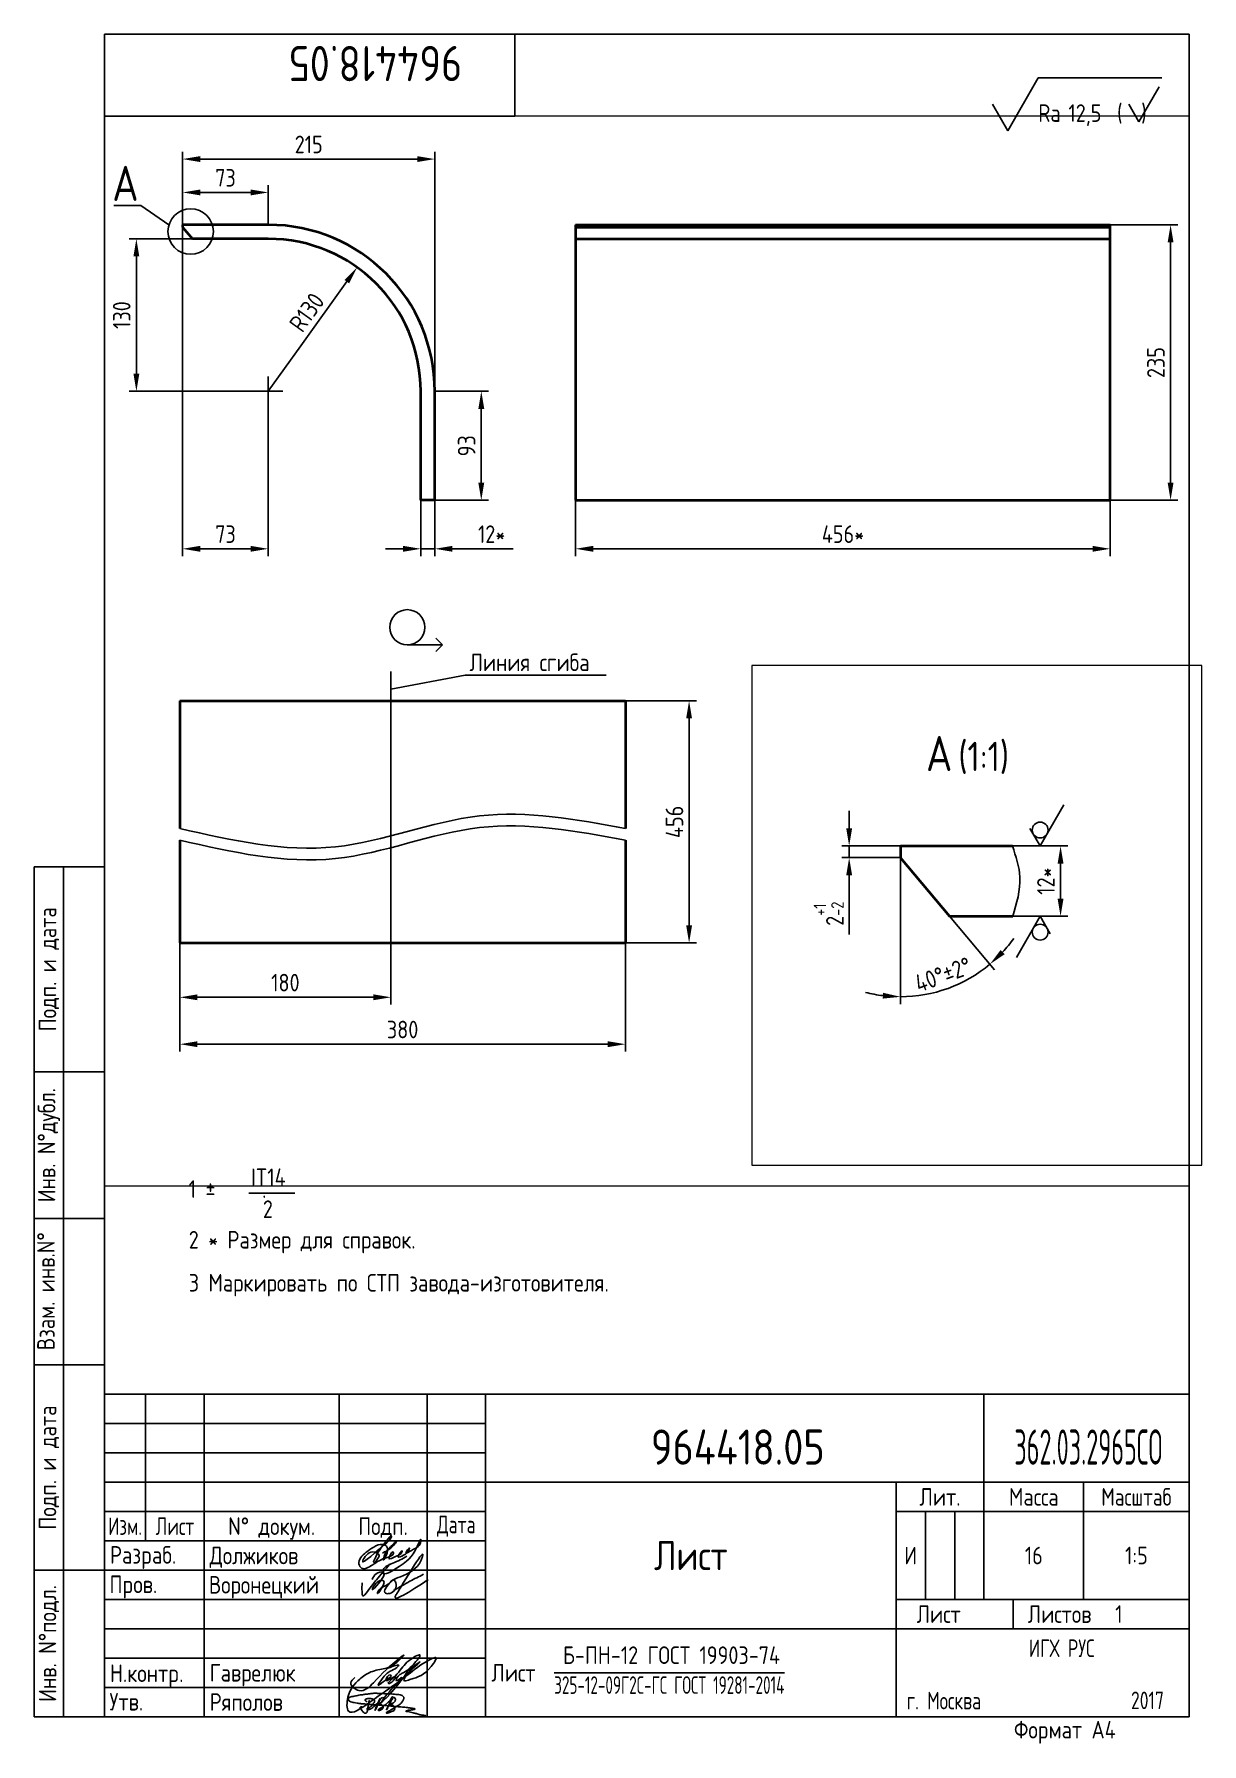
# Paper-space layout 'A4_MCad' of a CAD drawing. Header units: millimetres. Extents: x 12 to 211, y 0 to 292.
# The model-space entities are those that its viewports show. They can reach past a viewport. Long polylines and large blocks are cut down to what shows.
import ezdxf
from ezdxf.enums import TextEntityAlignment as Align

# ---------------------------------------------------------------- set-up
doc = ezdxf.new("R2010")
doc.units = ezdxf.units.MM
doc.header["$LTSCALE"] = 10
doc.linetypes.add('CENTER', pattern=[2, 1.25, -0.25, 0.25, -0.25])
doc.linetypes.add('PHANTOM', pattern=[2.5, 1.25, -0.25, 0.25, -0.25, 0.25, -0.25])
for name, color, linetype in [('Bord', 1, 'Continuous'), ('CEN', 5, 'CENTER'), ('Cont', 6, 'Continuous'), ('DIM', 7, 'Continuous'), ('PHAN', 5, 'PHANTOM'), ('Text', 3, 'Continuous'), ('Textb', 6, 'Continuous')]:
    doc.layers.add(name, color=color, linetype=linetype)
doc.styles.add('Style1', font='romans.shx', dxfattribs={"width": 0.8})
doc.dimstyles.new('Lin', dxfattribs={"dimtxt": 3, "dimasz": 3, "dimexe": 1.25, "dimexo": 0, "dimgap": 1, "dimtad": 1, "dimdec": 3, "dimtxsty": 'Style1', "dimcen": 2.5, "dimclrt": 3, "dimadec": 0, "dimazin": 0, "dimtfac": 1, "dimtdec": 3, "dimtmove": 0, "dimatfit": 3, "dimldrblk": 'DOT', "dimfxl": 1, "dimarcsym": 0})
doc.dimstyles.new('Lin5', dxfattribs={"dimscale": 5, "dimtxt": 3, "dimasz": 3, "dimexe": 1.25, "dimexo": 0, "dimgap": 1, "dimtad": 1, "dimdec": 3, "dimtxsty": 'Style1', "dimcen": 2.5, "dimclrt": 3, "dimadec": 0, "dimazin": 0, "dimtfac": 1, "dimtdec": 3, "dimtmove": 0, "dimatfit": 3, "dimldrblk": 'DOT', "dimfxl": 1, "dimarcsym": 0})

# ---------------------------------------------------------------- blocks, each defined once
blk = doc.blocks.new('A4')
at = {"layer": 'Bord'}
for p, q in [((20, 55), (85, 55)), ((20, 50), (85, 50)), ((20, 45), (85, 45)), ((160, 40), (160, 25)), ((165, 40), (165, 25)), ((20, 30), (85, 30)), ((20, 25), (85, 25)), ((20, 20), (85, 20)), ((20, 15), (85, 15)), ((20, 10), (85, 10))]:
    blk.add_line(p, q, dxfattribs=at)
at = {"layer": 'Cont'}
for p, q in [((205, 292), (20, 292)), ((20, 292), (20, 5)), ((90, 278), (90, 292)), ((205, 292), (205, 5)), ((20, 278), (90, 278)), ((8, 5), (8, 150)), ((8, 150), (20, 150)), ((13, 5), (13, 150)), ((8, 115), (20, 115)), ((20, 90), (8, 90)), ((20, 65), (8, 65)), ((205, 60), (20, 60)), ((20, 60), (205, 60)), ((27, 60), (27, 35)), ((37, 60), (37, 5)), ((60, 5), (60, 60)), ((75, 60), (75, 5)), ((85, 5), (85, 60)), ((170, 60), (170, 25)), ((85, 45), (205, 45)), ((155, 5), (155, 45)), ((187, 25), (187, 45)), ((20, 40), (85, 40)), ((205, 40), (155, 40)), ((85, 35), (20, 35)), ((20, 30), (8, 30)), ((155, 25), (205, 25)), ((175, 25), (175, 20)), ((205, 20), (85, 20)), ((20, 5), (8, 5)), ((205, 5), (20, 5))]:
    blk.add_line(p, q, dxfattribs=at)
at = {"layer": 'Text', "style": 'Style1', "width": 0.8}
for s, p in [('Подп. и дата', (10.5, 132.5)), ('Инв. N%%dдубл.', (10.5, 102.5)), ('Взам. инв.N%%d ', (10, 78.38)), ('Подп. и дата', (10.5, 47.5)), ('Инв. N%%dподл.', (10.5, 17.5))]:
    blk.add_text(s, height=3, rotation=90, dxfattribs=at).set_placement(p, align=Align.MIDDLE)
at = {"layer": 'Text', "style": 'Style1'}
for s, width, p in [('Лит.', 0.8, (162.5, 42.5)), ('Масса', 0.8, (178.5, 42.5)), ('Масштаб', 0.75, (196, 42.5)), ('Изм.', 0.7, (23.5, 37.5)), ('Лист', 0.7, (32, 37.5)), ('N%%d докум.', 0.8, (48.5, 37.5)), ('Подп.', 0.8, (67.5, 37.5)), ('Лист', 0.8, (162.27, 22.5)), ('Листов', 0.8, (182.9, 22.5))]:
    blk.add_text(s, height=3, dxfattribs=dict(at, width=width)).set_placement(p, align=Align.MIDDLE_CENTER)
at = {"layer": 'Text', "style": 'Style1', "width": 0.7}
for s, p in [('Дата', (80, 37.5)), ('ИГХ РУС', (183.27, 16.69))]:
    blk.add_text(s, height=3, dxfattribs=at).set_placement(p, align=Align.MIDDLE)
at = {"layer": 'Text', "style": 'Style1'}
for s, width, p in [('Разpаб.', 0.8, (20.92, 31.1)), ('Пpов.', 0.8, (20.84, 26.08)), ('Н.контp.', 0.8, (20.92, 10.92)), ('Утв.', 0.8, (20.84, 6.06)), ('г. Москва', 0.7, (156.83, 6.25)), ('Фоpмат А4', 0.8, (175.11, 1.29))]:
    blk.add_text(s, height=3, dxfattribs=dict(at, width=width)).set_placement(p)
for tag, p, width in [('ФИО', (39, 31), 0.8), ('ФИО', (39, 26), 0.8), ('ГОСТ_СОРТАМЕНТА', (98.19, 14), 0.8), ('ФИО', (39, 11), 0.8), ('ФИО', (39, 6), 0.8), ('200', (192.85, 6.29), 0.7)]:
    blk.add_attdef(tag, p, '', height=3, dxfattribs=dict(at, width=width))
at = {"layer": 'Text', "style": 'Style1', "width": 0.8}
for tag, p in [('И', (157.49, 32.5)), ('700', (178.5, 32.5)), ('1:20', (196, 32.5))]:
    blk.add_attdef(tag, text='', height=3, dxfattribs=at).set_placement(p, align=Align.MIDDLE)
blk.add_attdef('Сборочный_чертеж', text='', height=3, dxfattribs=at).set_placement((120, 21.3), align=Align.CENTER)
for tag, p in [('1', (171.12, 22.5)), ('2', (193, 22.5))]:
    blk.add_attdef(tag, text='', height=3, dxfattribs=at).set_placement(p, align=Align.MIDDLE_CENTER)
blk.add_attdef('ЛИСТ', text='', height=3, dxfattribs=at).set_placement((85.99, 12.5), align=Align.MIDDLE_LEFT)
at = {"layer": 'Text', "style": 'Style1', "width": 0.7}
blk.add_attdef('%%OГОСТ_ТЕХ._ТРЕБОВАНИЙ', text='', height=3, dxfattribs=at).set_placement((98.19, 8), align=Align.BOTTOM_LEFT)
at = {"layer": 'Textb', "style": 'Style1', "width": 0.8}
blk.add_attdef('1234567', (81, 290), '', height=6, rotation=180, dxfattribs=at)
blk.add_attdef('1234567', (123.4, 48), '', height=6, dxfattribs=at)
for tag, height, p in [('123ХЯ', 6, (183.62, 48)), ('НАИМЕНОВАНИЕ', 5, (120, 30))]:
    blk.add_attdef(tag, text='', height=height, dxfattribs=at).set_placement(p, align=Align.CENTER)
blk = doc.blocks.new('A$C314368CF')
at = {"layer": 'Text'}
for q in [(7.18, 6), (1.98, 3)]:
    blk.add_line((3.72, 0), q, dxfattribs=at)
at = {"layer": 'Text', "style": 'Style1', "width": 0.8}
blk.add_text('(  )', height=3, dxfattribs=at).set_placement((0, 0))
blk = doc.blocks.new('sherISO_18')
at = {"layer": 'Cont'}
for p, q in [((-30.94, -16.46), (-25.74, -7.46)), ((-25.74, -7.46), (-4.67, -7.46)), ((-30.94, -16.46), (-33.54, -11.96))]:
    blk.add_line(p, q, dxfattribs=at)
blk.add_blockref('A$C314368CF', (-12.3, -14.96))
at = {"layer": 'Textb', "style": 'Style1', "width": 0.8}
blk.add_text('Ra', height=3, dxfattribs=at).set_placement((-25.74, -14.96))
blk.add_attdef('12,5', (-20.6, -14.96), '', height=3, dxfattribs=at)
blk = doc.blocks.new('A$C63F45750')
at = {"layer": 'Text'}
for points, knots in [([(3.17, 2.37), (3.12, 2.38), (3.04, 2.41), (2.94, 2.5), (2.85, 2.57), (2.79, 2.69), (2.87, 2.77), (2.99, 2.84), (3.16, 2.89), (3.36, 2.93), (3.6, 2.95), (3.82, 2.92), (4.05, 2.87), (4.25, 2.78), (4.45, 2.63), (4.46, 2.42), (4.38, 2.26), (4.28, 2.1), (4.17, 1.94), (4.03, 1.78), (3.89, 1.62), (3.75, 1.52), (3.63, 1.43), (3.49, 1.36), (3.35, 1.3), (3.24, 1.25), (3.16, 1.21), (3.12, 1.15), (3.19, 1.1), (3.27, 1.09), (3.4, 1.07), (3.55, 1.07), (3.72, 1.12), (3.92, 1.19), (4.1, 1.34), (4.26, 1.51), (4.44, 1.65), (4.59, 1.81), (4.74, 1.93), (4.84, 2.04), (4.93, 2.14), (5.07, 2.29), (5.19, 2.53), (5.28, 2.68), (5.35, 2.96), (5.23, 2.66), (5.2, 2.44), (5.04, 2.09), (4.95, 1.81), (4.86, 1.57), (4.75, 1.31), (4.67, 1.12), (4.46, 0.78), (4.62, 1.17), (4.71, 1.45), (4.88, 1.74), (5.01, 2), (5.08, 2.19), (5.19, 2.4), (5.32, 2.58), (5.4, 2.75), (5.52, 2.89), (5.65, 3.04), (5.85, 3.1), (6.02, 3.03), (6.08, 2.87), (6.03, 2.7), (5.9, 2.51), (5.7, 2.37), (5.55, 2.23), (5.4, 2.17), (5.31, 2.12), (5.12, 2.09), (5.35, 2.07), (5.48, 2), (5.64, 1.93), (5.75, 1.8), (5.85, 1.67), (5.89, 1.54), (5.89, 1.37), (5.8, 1.2), (5.63, 1.06), (5.41, 0.94), (5.23, 0.86), (5.02, 0.92), (5.13, 1.1), (5.28, 1.16), (5.44, 1.27), (5.61, 1.36), (5.74, 1.46), (5.86, 1.53), (5.95, 1.61), (6.05, 1.69), (6.15, 1.77), (6.28, 1.87), (6.46, 2.02), (6.65, 2.19), (6.83, 2.37), (6.98, 2.49), (7.11, 2.61), (7.2, 2.74), (7.32, 2.84), (7.42, 2.97), (7.48, 3.08), (7.48, 3.27), (7.34, 3.08), (7.28, 2.94), (7.18, 2.69), (7.1, 2.46), (7, 2.22), (6.93, 1.98), (6.83, 1.78), (6.73, 1.55), (6.67, 1.34), (6.6, 1.14), (6.56, 1.03), (6.39, 0.99), (6.62, 1.33), (6.75, 1.54), (6.93, 1.87), (7.05, 2.08), (7.18, 2.32), (7.33, 2.6), (7.47, 2.89), (7.6, 3.07), (7.79, 3.18), (7.95, 3.01), (8, 2.81), (7.99, 2.62), (7.94, 2.46), (7.83, 2.33), (7.69, 2.22), (7.53, 2.11), (7.37, 2.03), (7.21, 1.99), (7.11, 1.97), (6.89, 1.98), (7.07, 1.94), (7.15, 1.9), (7.27, 1.88), (7.39, 1.84), (7.52, 1.81), (7.62, 1.72), (7.7, 1.62), (7.78, 1.51), (7.83, 1.39), (7.87, 1.26), (7.88, 1.13), (7.86, 0.99), (7.75, 0.88), (7.6, 0.77), (7.4, 0.73), (7.19, 0.66), (6.97, 0.55), (6.71, 0.48), (6.57, 0.44), (6.42, 0.42), (6.52, 0.58), (6.61, 0.64), (6.81, 0.78), (7.06, 0.89), (7.33, 1.04), (7.55, 1.16), (7.7, 1.24), (7.84, 1.32), (7.99, 1.43), (8.21, 1.58), (8.48, 1.76), (8.74, 1.95), (8.97, 2.12), (9.1, 2.29), (9.23, 2.44), (9.3, 2.6), (9.37, 2.74), (9.42, 2.92), (9.45, 3.13), (9.21, 3.48), (8.67, 3.59), (8.09, 3.63), (7.57, 3.66), (7.06, 3.74), (6.57, 3.75), (6.09, 3.74), (5.67, 3.78), (5.28, 3.78), (4.96, 3.81), (4.65, 3.83), (4.31, 3.82), (3.97, 3.79), (3.61, 3.74), (3.22, 3.67), (2.86, 3.66), (2.53, 3.61), (2.18, 3.52), (1.78, 3.54), (1.38, 3.37), (0.96, 3.35), (0.58, 3.24), (0.25, 3.19), (0.03, 3.06), (-0.03, 2.83), (0.02, 2.6), (0.26, 2.38), (0.59, 2.33), (1, 2.2), (1.48, 2.15), (1.93, 2.05), (2.35, 2.02), (2.72, 2.01), (3.11, 1.94), (3.68, 1.94), (4.25, 1.83), (4.91, 1.87), (5.53, 1.76), (6.13, 1.72), (6.73, 1.71), (7.32, 1.62), (7.99, 1.55), (8.64, 1.54), (9.16, 1.46), (9.61, 1.42), (10.03, 1.4), (10.41, 1.32), (10.73, 1.29), (11.01, 1.24), (11.18, 1.23), (11.42, 1.14), (11.18, 1.06), (11.01, 1.03), (10.71, 0.98), (10.37, 0.92), (10.1, 0.91), (9.65, 0.75), (10.22, 0.67), (10.54, 0.59), (11.08, 0.47), (11.61, 0.35), (12.17, 0.15), (12.64, 0.08), (12.98, 0.03), (13.11, 0.01), (13.18, 0)], [0, 0, 0, 0, 0.153866, 0.270441, 0.388867, 0.510533, 0.592156, 0.71333, 0.90842, 1.11344, 1.349254, 1.61246, 1.782219, 2.047249, 2.291879, 2.451528, 2.651081, 2.806158, 3.017979, 3.227348, 3.462381, 3.633009, 3.75766, 3.920516, 4.080796, 4.214529, 4.291786, 4.349969, 4.397594, 4.50822, 4.594826, 4.799244, 4.954392, 5.128468, 5.437537, 5.632649, 5.842485, 6.094987, 6.293219, 6.410959, 6.551192, 6.687808, 7.022147, 7.294342, 7.425356, 7.52079, 7.946481, 8.313051, 8.59833, 8.833695, 9.090496, 9.427695, 9.601191, 9.883219, 10.093306, 10.673943, 10.798776, 10.974628, 11.287247, 11.486184, 11.648652, 11.848902, 12.027194, 12.25348, 12.40059, 12.537783, 12.716293, 12.91523, 13.208551, 13.438489, 13.549668, 13.67779, 13.77127, 13.930001, 14.029091, 14.272112, 14.434836, 14.547084, 14.739051, 14.830983, 15.061241, 15.268922, 15.500489, 15.788979, 15.879568, 16.024283, 16.221854, 16.418714, 16.593102, 16.783247, 16.91018, 17.018213, 17.135263, 17.278205, 17.430482, 17.620087, 17.979626, 18.191789, 18.388716, 18.565718, 18.714854, 18.857929, 19.039974, 19.171375, 19.283034, 19.400085, 19.618058, 19.882245, 20.150781, 20.377854, 20.649532, 20.89723, 21.042543, 21.40016, 21.557817, 21.667145, 21.752781, 21.926256, 22.412297, 22.813145, 22.961412, 23.171289, 23.607257, 23.940428, 24.110007, 24.291214, 24.48084, 24.697609, 24.904078, 25.034245, 25.218018, 25.407651, 25.573473, 25.787447, 25.930292, 26.051316, 26.18846, 26.285312, 26.406799, 26.52425, 26.630463, 26.793722, 26.898606, 27.029313, 27.171012, 27.314101, 27.419918, 27.580557, 27.709367, 27.829268, 28.024364, 28.266961, 28.41242, 28.705761, 28.989137, 29.187748, 29.233768, 29.332802, 29.529535, 29.667094, 30.039923, 30.332117, 30.61061, 30.769982, 30.856778, 31.109923, 31.313488, 31.656425, 32.066331, 32.296628, 32.49714, 32.710276, 32.891468, 33.014834, 33.177747, 33.444503, 33.618009, 34.409008, 34.914636, 35.419802, 35.95397, 36.458179, 36.88069, 37.388403, 37.738353, 38.034261, 38.353468, 38.693154, 39.037638, 39.391136, 39.787481, 40.203773, 40.488977, 40.784975, 41.26625, 41.668005, 42.070065, 42.499388, 42.869834, 43.079573, 43.213439, 43.554591, 43.717296, 44.153724, 44.506336, 45.019111, 45.587859, 45.90191, 46.270392, 46.703958, 47.093115, 47.952647, 48.44014, 49.079253, 49.808223, 50.268654, 50.851051, 51.604831, 52.298429, 52.776925, 53.1907, 53.661988, 54.042386, 54.348524, 54.616841, 54.853814, 54.983777, 55.126096, 55.333328, 55.613101, 56.008732, 56.315809, 56.59982, 56.87931, 57.399251, 57.889617, 58.432507, 59.066698, 59.660314, 59.862668, 60.07277, 60.07277, 60.07277, 60.07277]), ([(2.31, 1.53), (2.26, 1.52), (2.17, 1.51), (2.06, 1.48), (1.93, 1.38), (2.07, 1.25), (2.14, 1.11), (2.26, 0.93), (2.39, 0.72), (2.57, 0.54), (2.71, 0.44), (2.86, 0.4), (3.02, 0.43), (3.14, 0.54), (3.21, 0.79), (3.25, 1.07), (3.31, 1.4), (3.35, 1.67), (3.38, 1.92), (3.47, 2.19), (3.5, 2.43), (3.54, 2.59), (3.56, 2.64)], [0, 0, 0, 0, 0.15847, 0.269731, 0.363591, 0.555514, 0.688037, 0.848606, 1.204359, 1.433632, 1.58673, 1.729549, 1.880686, 2.057874, 2.19169, 2.63505, 2.928153, 3.184121, 3.441863, 3.696117, 4.025873, 4.178055, 4.178055, 4.178055, 4.178055])]:
    blk.add_open_spline(points, degree=3, knots=knots, dxfattribs=at)
blk = doc.blocks.new('ZNAK02')
at = {"layer": 'Textb', "style": 'Style1', "width": 0.8}
blk.add_attdef('А-А', text='', height=6, dxfattribs=at).set_placement((13.92, -0.06), align=Align.RIGHT)
blk.add_attdef('SC(1)', (14.94, -0.06), '', height=5, dxfattribs=at)
blk = doc.blocks.new('*D27')
at = {"layer": 'Defpoints', "color": 0, "transparency": 16777216}
for p in [(89.53, -185.36), (97.75, -185.36), (88.13, -197.36)]:
    blk.add_point(p, dxfattribs=at)
at = {"layer": 'DIM', "color": 0, "lineweight": -2, "transparency": 16777216}
for p, q in [((89.53, -185.36), (99, -185.36)), ((97.75, -194.36), (97.75, -188.36)), ((88.13, -197.36), (99, -197.36))]:
    blk.add_line(p, q, dxfattribs=at)
at = {"layer": 'DIM', "color": 0, "transparency": 16777216}
for points in [[(97.25, -188.36), (98.25, -188.36), (97.75, -185.36)], [(97.25, -194.36), (98.25, -194.36), (97.75, -197.36)]]:
    blk.add_solid(points, dxfattribs=at)
at = {"layer": 'DIM', "color": 3, "transparency": 16777216, "insert": (95.25, -191.36), "char_height": 3, "attachment_point": 5, "rotation": 90, "style": 'Style1'}
blk.add_mtext('12*', dxfattribs=at)
blk = doc.blocks.new('_Dot')
at = {"color": 0, "linetype": 'ByBlock', "lineweight": -2}
blk.add_line((-0.5, 0), (-1, 0), dxfattribs=at)
at = {"color": 0, "linetype": 'ByBlock', "const_width": 0.5}
blk.add_lwpolyline([(-0.25, 0, 1), (0.25, 0, 1)], format="xyb", close=True, dxfattribs=at)
blk = doc.blocks.new('*D29')
at = {"layer": 'Defpoints', "color": 0, "transparency": 16777216}
for p in [(70.44, -185.36), (70.44, -187.36), (70.44, -187.36), (78.83, -197.36), (75.92, -210.46)]:
    blk.add_point(p, dxfattribs=at)
at = {"layer": 'DIM', "color": 0, "lineweight": -2, "transparency": 16777216}
for p, q in [((70.44, -187.36), (70.44, -212.35)), ((78.83, -197.36), (86.5, -206.5))]:
    blk.add_line(p, q, dxfattribs=at)
for start, end in [(317.2476, 324.4953), (270, 310), (255.5047, 262.7524)]:
    blk.add_arc((70.44, -187.36), 23.73, start, end, dxfattribs=at)
at = {"layer": 'DIM', "color": 0, "transparency": 16777216}
for points in [[(88.21, -203.83), (87.52, -203.11), (85.7, -205.54)], [(67.48, -210.41), (67.42, -211.4), (70.44, -211.1)]]:
    blk.add_solid(points, dxfattribs=at)
at = {"layer": 'DIM', "color": 3, "transparency": 16777216, "insert": (77.7, -207.31), "char_height": 3, "attachment_point": 5, "rotation": 20, "style": 'Style1'}
blk.add_mtext('40°%%p2%%d', dxfattribs=at)
blk = doc.blocks.new('*D28')
at = {"layer": 'Defpoints', "color": 0, "transparency": 16777216}
for p in [(70.44, -185.36), (61.69, -187.36), (70.44, -187.36)]:
    blk.add_point(p, dxfattribs=at)
at = {"layer": 'DIM', "color": 0, "lineweight": -2, "transparency": 16777216}
for p, q in [((61.69, -182.36), (61.69, -179.36)), ((70.44, -185.36), (60.44, -185.36)), ((61.69, -185.36), (61.69, -187.36)), ((70.44, -187.36), (60.44, -187.36)), ((61.69, -190.36), (61.69, -200.47))]:
    blk.add_line(p, q, dxfattribs=at)
at = {"layer": 'DIM', "color": 0, "transparency": 16777216}
for points in [[(61.19, -182.36), (62.19, -182.36), (61.69, -185.36)], [(61.19, -190.36), (62.19, -190.36), (61.69, -187.36)]]:
    blk.add_solid(points, dxfattribs=at)
at = {"layer": 'DIM', "color": 3, "transparency": 16777216, "insert": (58.2, -196.92), "char_height": 3, "attachment_point": 5, "rotation": 90, "style": 'Style1'}
blk.add_mtext('2{}{\\H0.71x;\\C3;\\S+1^ -2;}', dxfattribs=at)
blk = doc.blocks.new('sherISO_09')
at = {"layer": 'Text'}
for q in [(4.04, 7), (-1.73, 3)]:
    blk.add_line((0, 0), q, dxfattribs=at)
blk.add_circle((0, 2.71), 1.35, dxfattribs=at)
blk = doc.blocks.new('*D30')
at = {"layer": 'Defpoints', "color": 0, "transparency": 16777216}
for p in [(765.02, -18.65), (777.02, -18.65), (777.02, -60)]:
    blk.add_point(p, dxfattribs=at)
at = {"layer": 'DIM', "color": 0, "linetype": 'ByBlock', "lineweight": -2, "transparency": 16777216}
for p, q in [((765.02, -18.65), (765.02, -66.25)), ((777.02, -18.65), (777.02, -66.25)), ((750.02, -60), (735.02, -60)), ((765.02, -60), (777.02, -60)), ((792.02, -60), (843.87, -60))]:
    blk.add_line(p, q, dxfattribs=at)
at = {"layer": 'DIM', "color": 0, "transparency": 16777216}
for points in [[(750.02, -57.5), (750.02, -62.5), (765.02, -60)], [(792.02, -57.5), (792.02, -62.5), (777.02, -60)]]:
    blk.add_solid(points, dxfattribs=at)
at = {"layer": 'DIM', "color": 3, "transparency": 16777216, "insert": (825.45, -47.5), "char_height": 15, "attachment_point": 5, "style": 'Style1'}
blk.add_mtext('12*', dxfattribs=at)
blk = doc.blocks.new('*D31')
at = {"layer": 'Defpoints', "color": 0, "transparency": 16777216}
for p in [(897.1, -18.65), (1353.1, -18.65), (1353.1, -60)]:
    blk.add_point(p, dxfattribs=at)
at = {"layer": 'DIM', "color": 0, "linetype": 'ByBlock', "lineweight": -2, "transparency": 16777216}
for p, q in [((897.1, -18.65), (897.1, -66.25)), ((1353.1, -18.65), (1353.1, -66.25)), ((912.1, -60), (1338.1, -60))]:
    blk.add_line(p, q, dxfattribs=at)
at = {"layer": 'DIM', "color": 0, "transparency": 16777216}
for points in [[(912.1, -57.5), (912.1, -62.5), (897.1, -60)], [(1338.1, -57.5), (1338.1, -62.5), (1353.1, -60)]]:
    blk.add_solid(points, dxfattribs=at)
at = {"layer": 'DIM', "color": 3, "transparency": 16777216, "insert": (1125.1, -47.5), "char_height": 15, "attachment_point": 5, "style": 'Style1'}
blk.add_mtext('456*', dxfattribs=at)
blk = doc.blocks.new('*D32')
at = {"layer": 'Defpoints', "color": 0, "transparency": 16777216}
for p in [(1353.1, 216.35), (1404.5, 216.35), (1353.1, -18.65)]:
    blk.add_point(p, dxfattribs=at)
at = {"layer": 'DIM', "color": 0, "linetype": 'ByBlock', "lineweight": -2, "transparency": 16777216}
for p, q in [((1353.1, 216.35), (1410.75, 216.35)), ((1404.5, -3.65), (1404.5, 201.35)), ((1353.1, -18.65), (1410.75, -18.65))]:
    blk.add_line(p, q, dxfattribs=at)
at = {"layer": 'DIM', "color": 0, "transparency": 16777216}
for points in [[(1402, 201.35), (1407, 201.35), (1404.5, 216.35)], [(1402, -3.65), (1407, -3.65), (1404.5, -18.65)]]:
    blk.add_solid(points, dxfattribs=at)
at = {"layer": 'DIM', "color": 3, "transparency": 16777216, "insert": (1392, 98.85), "char_height": 15, "attachment_point": 5, "rotation": 90, "style": 'Style1'}
blk.add_mtext('235', dxfattribs=at)
blk = doc.blocks.new('*D33')
at = {"layer": 'Defpoints', "color": 0, "transparency": 16777216}
for p in [(561.94, 272.39), (561.94, 216.35), (777.02, 74.35)]:
    blk.add_point(p, dxfattribs=at)
at = {"layer": 'DIM', "color": 0, "linetype": 'ByBlock', "lineweight": -2, "transparency": 16777216}
for p, q in [((561.94, 216.35), (561.94, 278.64)), ((777.02, 74.35), (777.02, 278.64)), ((762.02, 272.39), (576.94, 272.39))]:
    blk.add_line(p, q, dxfattribs=at)
at = {"layer": 'DIM', "color": 0, "transparency": 16777216}
for points in [[(576.94, 274.89), (576.94, 269.89), (561.94, 272.39)], [(762.02, 274.89), (762.02, 269.89), (777.02, 272.39)]]:
    blk.add_solid(points, dxfattribs=at)
at = {"layer": 'DIM', "color": 3, "transparency": 16777216, "insert": (669.48, 284.89), "char_height": 15, "attachment_point": 5, "style": 'Style1'}
blk.add_mtext('215', dxfattribs=at)
blk = doc.blocks.new('*D34')
at = {"layer": 'Defpoints', "color": 0, "transparency": 16777216}
for p in [(710.71, 180.03), (635.02, 74.35)]:
    blk.add_point(p, dxfattribs=at)
at = {"layer": 'DIM', "color": 0, "linetype": 'ByBlock', "lineweight": -2, "transparency": 16777216}
blk.add_line((662.8, 113.14), (701.98, 167.84), dxfattribs=at)
at = {"layer": 'DIM', "color": 0, "transparency": 16777216}
blk.add_solid([(699.95, 169.29), (704.01, 166.38), (710.71, 180.03)], dxfattribs=at)
at = {"layer": 'DIM', "color": 3, "transparency": 16777216, "insert": (667.86, 141.67), "char_height": 15, "attachment_point": 5, "rotation": 54.3885, "style": 'Style1'}
blk.add_mtext('R130', dxfattribs=at)
blk = doc.blocks.new('*D35')
at = {"layer": 'Defpoints', "color": 0, "transparency": 16777216}
for p in [(561.94, 214.35), (635.02, 61.85), (561.94, -60)]:
    blk.add_point(p, dxfattribs=at)
at = {"layer": 'DIM', "color": 0, "linetype": 'ByBlock', "lineweight": -2, "transparency": 16777216}
for p, q in [((561.94, 214.35), (561.94, -66.25)), ((635.02, 61.85), (635.02, -66.25)), ((620.02, -60), (576.94, -60))]:
    blk.add_line(p, q, dxfattribs=at)
at = {"layer": 'DIM', "color": 0, "transparency": 16777216}
for points in [[(576.94, -57.5), (576.94, -62.5), (561.94, -60)], [(620.02, -57.5), (620.02, -62.5), (635.02, -60)]]:
    blk.add_solid(points, dxfattribs=at)
at = {"layer": 'DIM', "color": 3, "transparency": 16777216, "insert": (598.48, -47.5), "char_height": 15, "attachment_point": 5, "style": 'Style1'}
blk.add_mtext('73', dxfattribs=at)
blk = doc.blocks.new('*D36')
at = {"layer": 'Defpoints', "color": 0, "transparency": 16777216}
for p in [(570.33, 204.35), (522.5, 74.35), (622.52, 74.35)]:
    blk.add_point(p, dxfattribs=at)
at = {"layer": 'DIM', "color": 0, "linetype": 'ByBlock', "lineweight": -2, "transparency": 16777216}
for p, q in [((570.33, 204.35), (516.25, 204.35)), ((522.5, 189.35), (522.5, 89.35)), ((622.52, 74.35), (516.25, 74.35))]:
    blk.add_line(p, q, dxfattribs=at)
at = {"layer": 'DIM', "color": 0, "transparency": 16777216}
for points in [[(520, 189.35), (525, 189.35), (522.5, 204.35)], [(520, 89.35), (525, 89.35), (522.5, 74.35)]]:
    blk.add_solid(points, dxfattribs=at)
at = {"layer": 'DIM', "color": 3, "transparency": 16777216, "insert": (510, 139.35), "char_height": 15, "attachment_point": 5, "rotation": 90, "style": 'Style1'}
blk.add_mtext('130', dxfattribs=at)
blk = doc.blocks.new('*D37')
at = {"layer": 'Defpoints', "color": 0, "transparency": 16777216}
for p in [(559.56, -396.15), (939.56, -396.15), (939.56, -482.5)]:
    blk.add_point(p, dxfattribs=at)
at = {"layer": 'DIM', "color": 0, "linetype": 'ByBlock', "lineweight": -2, "transparency": 16777216}
for p, q in [((559.56, -396.15), (559.56, -488.75)), ((939.56, -396.15), (939.56, -488.75)), ((574.56, -482.5), (924.56, -482.5))]:
    blk.add_line(p, q, dxfattribs=at)
at = {"layer": 'DIM', "color": 0, "transparency": 16777216}
for points in [[(574.56, -480), (574.56, -485), (559.56, -482.5)], [(924.56, -480), (924.56, -485), (939.56, -482.5)]]:
    blk.add_solid(points, dxfattribs=at)
at = {"layer": 'DIM', "color": 3, "transparency": 16777216, "insert": (749.56, -470), "char_height": 15, "attachment_point": 5, "style": 'Style1'}
blk.add_mtext('380', dxfattribs=at)
blk = doc.blocks.new('*D38')
at = {"layer": 'Defpoints', "color": 0, "transparency": 16777216}
for p in [(559.56, -396.15), (739.56, -421.15), (559.56, -442.5)]:
    blk.add_point(p, dxfattribs=at)
at = {"layer": 'DIM', "color": 0, "linetype": 'ByBlock', "lineweight": -2, "transparency": 16777216}
for p, q in [((559.56, -396.15), (559.56, -448.75)), ((739.56, -421.15), (739.56, -448.75)), ((724.56, -442.5), (574.56, -442.5))]:
    blk.add_line(p, q, dxfattribs=at)
at = {"layer": 'DIM', "color": 0, "transparency": 16777216}
for points in [[(574.56, -440), (574.56, -445), (559.56, -442.5)], [(724.56, -440), (724.56, -445), (739.56, -442.5)]]:
    blk.add_solid(points, dxfattribs=at)
at = {"layer": 'DIM', "color": 3, "transparency": 16777216, "insert": (649.56, -430), "char_height": 15, "attachment_point": 5, "style": 'Style1'}
blk.add_mtext('180', dxfattribs=at)
blk = doc.blocks.new('*D39')
at = {"layer": 'Defpoints', "color": 0, "transparency": 16777216}
for p in [(939.56, -189.67), (993.88, -189.67), (939.56, -396.15)]:
    blk.add_point(p, dxfattribs=at)
at = {"layer": 'DIM', "color": 0, "linetype": 'ByBlock', "lineweight": -2, "transparency": 16777216}
for p, q in [((939.56, -189.67), (1000.13, -189.67)), ((993.88, -381.15), (993.88, -204.67)), ((939.56, -396.15), (1000.13, -396.15))]:
    blk.add_line(p, q, dxfattribs=at)
at = {"layer": 'DIM', "color": 0, "transparency": 16777216}
for points in [[(991.38, -204.67), (996.38, -204.67), (993.88, -189.67)], [(991.38, -381.15), (996.38, -381.15), (993.88, -396.15)]]:
    blk.add_solid(points, dxfattribs=at)
at = {"layer": 'DIM', "color": 3, "transparency": 16777216, "insert": (981.38, -292.91), "char_height": 15, "attachment_point": 5, "rotation": 90, "style": 'Style1'}
blk.add_mtext('456', dxfattribs=at)
blk = doc.blocks.new('ZNAK09')
at = {"layer": 'Cont'}
for p, q in [((14.528, 0.216), (13.396, 1.348)), ((8.513, 0.216), (14.528, 0.216)), ((14.528, 0.216), (13.396, -0.915))]:
    blk.add_line(p, q, dxfattribs=at)
blk.add_circle((8.513, 3.216), 3, dxfattribs=at)
at = {"layer": 'Textb', "style": 'Style1', "width": 0.8}
blk.add_attdef('А', text='', height=6, dxfattribs=at).set_placement((3.832, 0.216), align=Align.RIGHT)
blk = doc.blocks.new('ZNAK01')
at = {"layer": 'Textb', "style": 'Style1', "width": 0.8}
blk.add_attdef('А', text='', height=6, dxfattribs=at).set_placement((3.951, -0.02), align=Align.RIGHT)
blk.add_attdef('SC(1)', (5.072, -0.02), '', height=5, dxfattribs=at)
blk = doc.blocks.new('*D42')
at = {"layer": 'Defpoints', "color": 0, "transparency": 16777216}
for p in [(635.02, 243.92), (561.94, 216.35), (635.02, 216.35)]:
    blk.add_point(p, dxfattribs=at)
at = {"layer": 'DIM', "color": 0, "linetype": 'ByBlock', "lineweight": -2, "transparency": 16777216}
for p, q in [((561.94, 216.35), (561.94, 250.17)), ((635.02, 216.35), (635.02, 250.17)), ((576.94, 243.92), (620.02, 243.92))]:
    blk.add_line(p, q, dxfattribs=at)
at = {"layer": 'DIM', "color": 0, "transparency": 16777216}
for points in [[(576.94, 246.42), (576.94, 241.42), (561.94, 243.92)], [(620.02, 246.42), (620.02, 241.42), (635.02, 243.92)]]:
    blk.add_solid(points, dxfattribs=at)
at = {"layer": 'DIM', "color": 3, "transparency": 16777216, "insert": (598.48, 256.42), "char_height": 15, "attachment_point": 5, "style": 'Style1'}
blk.add_mtext('73', dxfattribs=at)
blk = doc.blocks.new('*D43')
at = {"layer": 'Defpoints', "color": 0, "transparency": 16777216}
for p in [(777.02, 74.35), (816.66, 74.35), (777.02, -18.65)]:
    blk.add_point(p, dxfattribs=at)
at = {"layer": 'DIM', "color": 0, "linetype": 'ByBlock', "lineweight": -2, "transparency": 16777216}
for p, q in [((777.02, 74.35), (822.91, 74.35)), ((816.66, -3.65), (816.66, 59.35)), ((777.02, -18.65), (822.91, -18.65))]:
    blk.add_line(p, q, dxfattribs=at)
at = {"layer": 'DIM', "color": 0, "transparency": 16777216}
for points in [[(814.16, 59.35), (819.16, 59.35), (816.66, 74.35)], [(814.16, -3.65), (819.16, -3.65), (816.66, -18.65)]]:
    blk.add_solid(points, dxfattribs=at)
at = {"layer": 'DIM', "color": 3, "transparency": 16777216, "insert": (804.16, 27.85), "char_height": 15, "attachment_point": 5, "rotation": 90, "style": 'Style1'}
blk.add_mtext('93', dxfattribs=at)

msp = doc.modelspace()

# ---------------------------------------------------------------- linework, layer by layer
at = {"layer": 'Bord'}
for points, knots in [([(89.5969, -197.3629), (90.2622, -195.1359), (91.4672, -191.1022), (90.1311, -187.1383), (89.5327, -185.3629)], [0, 0, 0, 0, 6.77094026, 12.26358991, 12.26358991, 12.26358991, 12.26358991]), ([(559.5566, -298.5092), (604.0413, -308.6482), (690.3091, -328.3104), (814.0823, -275.3302), (897.788, -290.7932), (939.5566, -298.5092)], [0, 0, 0, 0, 133.6406814, 259.1650993, 384.18528336, 384.18528336, 384.18528336, 384.18528336]), ([(559.5566, -308.5092), (604.0413, -318.6482), (690.3091, -338.3104), (814.0823, -285.3302), (897.788, -300.7932), (939.5566, -308.5092)], [0, 0, 0, 0, 133.6406814, 259.1650993, 384.18528336, 384.18528336, 384.18528336, 384.18528336])]:
    msp.add_open_spline(points, degree=3, knots=knots, dxfattribs=at)
at = {"layer": 'CEN'}
for p, q in [((635.0168, 61.846), (635.0168, 86.846)), ((622.5168, 74.346), (647.5168, 74.346))]:
    msp.add_line(p, q, dxfattribs=at)
at = {"layer": 'Cont', "lineweight": 40}
for p, q in [((635.0168, 216.346), (561.9379, 216.346)), ((561.9379, 216.346), (561.9379, 214.346)), ((897.1024, 216.346), (1353.0982, 216.346)), ((897.1024, 216.346), (897.1024, -18.654)), ((1353.0982, -18.654), (1353.0982, 216.346)), ((561.9379, 214.346), (570.3289, 204.346)), ((897.1024, 214.346), (1353.0982, 214.346)), ((635.0168, 204.346), (570.3289, 204.346)), ((897.1024, 204.346), (1353.0982, 204.346)), ((765.0168, -18.654), (765.0168, 74.346)), ((777.0167, -18.654), (777.0167, 74.346)), ((777.0167, -18.654), (765.0168, -18.654)), ((897.1024, -18.654), (1353.0982, -18.654)), ((70.4428, -185.3629), (89.5327, -185.3629)), ((70.4428, -185.3629), (70.4428, -187.3629)), ((70.4428, -187.3629), (78.8338, -197.3629)), ((559.5566, -189.6659), (559.5566, -298.5092)), ((559.5566, -189.6659), (939.5566, -189.6659)), ((939.5566, -189.6659), (939.5566, -298.5092)), ((78.8338, -197.3629), (89.5969, -197.3629)), ((559.5566, -308.5092), (559.5566, -396.1487)), ((939.5566, -308.5092), (939.5566, -396.1487)), ((559.5566, -396.1487), (939.5566, -396.1487))]:
    msp.add_line(p, q, dxfattribs=at)
for radius in [142, 130]:
    msp.add_arc((635.0168, 74.346), radius, 0, 90, dxfattribs=at)
at = {"layer": 'DIM'}
for p, q in [((526.2575, 232.7786), (503.3649, 232.7786)), ((550.2567, 216.3755), (526.2575, 232.7786)), ((662.8001, 113.1369), (635.0168, 74.346)), ((739.5566, -179.6458), (802.9947, -167.757)), ((802.9947, -167.757), (923.1147, -167.757))]:
    msp.add_line(p, q, dxfattribs=at)
msp.add_circle((568.7665, 210.6047), 19.3884, dxfattribs=at)
at = {"layer": 'PHAN'}
msp.add_line((739.5566, -164.6659), (739.5566, -421.1487), dxfattribs=at)

# ---------------------------------------------------------------- block references
at = {"layer": 'DIM'}
ref = msp.add_blockref('ZNAK01', (504.6542, 236.793), dxfattribs=dict(at, xscale=5, yscale=5, zscale=5))
ref.add_attrib('А', 'А', dxfattribs={"layer": 'Textb', "height": 30, "style": 'Style1', "width": 0.8}).set_placement((524.4069, 236.694), align=Align.RIGHT)
at = {"layer": 'DIM', "xscale": 5, "yscale": 5, "zscale": 5}
msp.add_blockref('ZNAK09', (710.9562, -142.9795), dxfattribs=at)
at = {"layer": 'DIM'}
msp.add_blockref('ZNAK02', (65.3803, -172.5349), dxfattribs=at).add_auto_attribs({'А-А': 'А', 'SC(1)': '(1:1)'})
msp.add_blockref('sherISO_09', (94.264, -185.3629), dxfattribs=at)
at = {"layer": 'DIM', "rotation": 180}
msp.add_blockref('sherISO_09', (94.264, -197.3629), dxfattribs=at)

# ---------------------------------------------------------------- texts
at = {"layer": 'Text', "style": 'Style1', "width": 0.8}
msp.add_text('Линия сгиба', height=15, dxfattribs=at).set_placement((806.6225, -164.3264))

# ---------------------------------------------------------------- dimensions: what is measured, and where the dimension line sits
at = {"layer": 'DIM'}
for base, p1, p2, override, picture, middle in [((561.9379, 272.3887), (777.0167, 74.346), (561.9379, 216.346), {"dimdec": 0, "dimarcsym": 1}, '*D33', (669.4773, 284.8887)), ((635.0168, 243.9226), (561.9379, 216.346), (635.0168, 216.346), {"dimdec": 0, "dimarcsym": 1}, '*D42', (598.4773, 256.4226)), ((561.9379, -60.0014), (635.0168, 61.846), (561.9379, 214.346), {"dimdec": 0, "dimarcsym": 1}, '*D35', (598.4773, -47.5014)), ((939.5566, -482.5047), (559.5566, -396.1487), (939.5566, -396.1487), {"dimarcsym": 1}, '*D37', (749.5566, -470.0047)), ((559.5566, -442.5025), (739.5566, -421.1487), (559.5566, -396.1487), {"dimarcsym": 1}, '*D38', (649.5566, -430.0025))]:
    dim = msp.add_linear_dim(base=base, p1=p1, p2=p2, dimstyle='Lin5', override=override, dxfattribs=at)
    dim.commit()
    dim.dimension.update_dxf_attribs({"geometry": picture, "text_midpoint": middle})
for base, p1, p2, picture, middle in [((1404.4999, 216.346), (1353.0982, -18.654), (1353.0982, 216.346), '*D32', (1391.9999, 98.846)), ((522.4974, 74.346), (570.3289, 204.346), (622.5168, 74.346), '*D36', (509.9974, 139.346)), ((816.6552, 74.346), (777.0167, -18.654), (777.0168, 74.346), '*D43', (804.1552, 27.846))]:
    dim = msp.add_linear_dim(base=base, p1=p1, p2=p2, angle=90, dimstyle='Lin5', override={"dimarcsym": 1}, dxfattribs=at)
    dim.commit()
    dim.dimension.update_dxf_attribs({"geometry": picture, "text_midpoint": middle})
dim = msp.add_radius_dim(center=(635.0168, 74.346), mpoint=(710.714, 180.0339), dimstyle='Lin5', override={"dimarcsym": 1}, dxfattribs=at)
dim.commit()
dim.dimension.update_dxf_attribs({"geometry": '*D34', "text_midpoint": (678.0228, 134.3907), "dimtype": 164})
for base, p1, p2, override, picture, middle in [((777.0167, -60.0014), (765.0168, -18.654), (777.0167, -18.654), {"dimarcsym": 1}, '*D30', (825.4453, -47.5014)), ((1353.0982, -60.0014), (897.1024, -18.654), (1353.0982, -18.654), {"dimdec": 0, "dimarcsym": 1}, '*D31', (1125.1003, -47.5014))]:
    dim = msp.add_linear_dim(base=base, p1=p1, p2=p2, text='<>*', dimstyle='Lin5', override=override, dxfattribs=at)
    dim.commit()
    dim.dimension.update_dxf_attribs({"geometry": picture, "text_midpoint": middle})
for base, p1, p2, text, dimstyle, override, picture, middle in [((61.6892, -187.3629), (70.4428, -185.3629), (70.4428, -187.3629), '<>{}{\\H0.71x;\\C3;\\S+1^ -2;}', 'Lin', {"dimtp": 1, "dimtm": 2}, '*D28', (58.2042, -196.9166)), ((993.8839, -189.6659), (939.5566, -396.1487), (939.5566, -189.6659), '456', 'Lin5', {"dimdec": 0, "dimarcsym": 1}, '*D39', (981.3839, -292.9073))]:
    dim = msp.add_linear_dim(base=base, p1=p1, p2=p2, angle=90, text=text, dimstyle=dimstyle, override=override, dxfattribs=at)
    dim.commit()
    dim.dimension.update_dxf_attribs({"geometry": picture, "text_midpoint": middle})
dim = msp.add_angular_dim_2l(base=(75.9158, -210.4554), line1=((70.4428, -185.3629), (70.4428, -187.3629)), line2=((70.4428, -187.3629), (78.8338, -197.3629)), text='<>%%p2%%d', dimstyle='Lin', dxfattribs=at)
dim.commit()
dim.dimension.update_dxf_attribs({"geometry": '*D29', "text_midpoint": (77.7046, -207.3146)})
dim = msp.add_linear_dim(base=(97.7454, -185.3629), p1=(88.1302, -197.3629), p2=(89.5327, -185.3629), angle=90, text='<>*', dimstyle='Lin', dxfattribs=at)
dim.commit()
dim.dimension.update_dxf_attribs({"geometry": '*D27', "text_midpoint": (95.2454, -191.3629)})

psp = doc.layouts.new('A4_MCad')

# ---------------------------------------------------------------- linework, layer by layer
at = {"layer": 'Cont'}
psp.add_line((208.85, 292), (208.85, 5), dxfattribs=at)
at = {"layer": 'Text'}
psp.add_line((48.43, 94.31), (56.29, 94.31), dxfattribs=at)
for points, knots in [([(75.42, 32.37), (74.66, 31.95), (73.34, 31.23), (71.47, 30.64), (71.15, 28.71), (76.07, 31.81), (76.4, 32.42), (77.82, 35.45), (77.78, 34.01), (76.91, 33.89), (74.71, 32.41), (76.03, 34.17), (75.49, 32.65), (72.97, 31.54), (74.86, 33.71), (74.31, 32.51), (73.59, 32.54), (71.72, 31.3), (73.06, 33.56), (73.18, 32.47), (71.27, 32.03), (70, 31.19), (67.86, 29.84), (66.81, 31.58), (68.31, 32.99), (69.72, 33.96), (71, 34.59), (71.96, 34.18), (72.37, 33.19), (71.07, 30.88), (71.77, 33.16), (72.37, 33.61), (74.02, 35.43), (73.03, 33.97), (72.3, 33.43), (71.5, 33.04), (71.25, 32.92)], [0, 0, 0, 0, 2.703743, 4.672825, 5.02799, 7.955933, 13.437489, 13.883188, 14.189441, 16.413959, 17.478513, 18.47964, 18.959294, 20.910841, 22.003091, 22.470554, 23.533771, 24.710748, 26.01626, 26.201331, 27.488187, 30.382065, 32.258784, 33.069724, 35.439902, 37.010787, 38.612861, 39.32109, 39.818865, 41.83144, 42.782113, 44.494961, 45.867914, 46.467245, 48.290622, 49.101188, 49.101188, 49.101188, 49.101188]), ([(69.77, 31.59), (70.19, 32.5), (70.73, 33.69), (72.99, 36.25), (72.54, 35.09), (71.04, 34.06), (66.83, 29.95), (68.48, 32.69), (69.46, 33.37), (71.03, 32.68), (70.39, 31.88), (69.87, 31.19), (69.71, 31.45), (69.75, 31.54), (69.77, 31.59)], [0, 0, 0, 0, 4.062617, 5.226919, 5.800291, 6.663227, 11.774431, 12.938639, 14.11351, 15.354081, 16.396133, 16.918576, 17.03251, 17.182794, 17.182794, 17.182794, 17.182794]), ([(69.5, 28.4), (69.66, 28.77), (69.98, 29.52), (72.48, 30.08), (70.67, 27.63), (69.15, 26.3), (70.21, 28.29), (72.35, 28.37), (69.88, 25.07), (70.94, 27.28), (72.11, 27.17), (73.08, 28.68), (73.92, 27.3), (73.08, 25.96), (71.05, 25.96), (72.63, 28.36), (75.04, 29.03), (77.41, 30.32), (78.9, 34.75), (75.12, 28.21), (72.45, 24.07), (75.92, 26.34), (79.06, 28.4)], [0, 0, 0, 0, 1.213353, 2.399709, 5.497648, 5.861317, 7.611627, 8.43806, 10.837371, 11.583123, 13.461301, 14.534506, 15.162086, 17.217848, 17.944717, 20.123775, 21.948027, 26.460707, 27.144718, 34.52243, 35.159468, 41.304292, 41.304292, 41.304292, 41.304292]), ([(67.81, 27.84), (67.77, 27.39), (67.71, 26.72), (67.86, 25.18), (69.2, 27.08), (70.33, 28.51), (71.71, 30.12), (72.51, 31.06)], [0, 0, 0, 0, 1.523947, 2.237958, 3.351836, 5.856423, 9.374056, 9.374056, 9.374056, 9.374056]), ([(78.24, 29.29), (77.47, 28.9), (75.75, 28.02), (74.08, 27.07), (73.16, 26.54)], [0, 0, 0, 0, 2.587978, 5.77327, 5.77327, 5.77327, 5.77327]), ([(66.55, 11.7), (66.21, 11.39), (65.33, 10.58), (67.72, 8.72), (70.86, 11.98), (72.35, 13.6), (75.24, 15.81), (73.34, 13.74), (71.93, 13.21), (69.23, 12.83), (66.93, 11.17), (65.2, 9.12), (65.05, 4.61), (71.2, 8.98), (74.96, 11.58), (78.24, 14.29), (80.91, 15.42), (78.59, 12.08), (77.3, 11.77), (73.99, 10.71), (76.25, 13.14), (78.32, 14.86), (75.63, 13.05), (74.53, 10.95), (69.75, 5.82), (72.35, 9.3), (75.46, 12.53), (73.33, 10.72), (73.88, 12.05), (75.04, 12.58), (76.23, 13.44), (78.49, 16.28), (74.87, 14.18), (74.57, 12.87), (71.53, 10.27), (73.14, 10.96), (73.75, 12.19), (72.69, 11.41), (71.39, 10.88), (72.44, 12.52), (72.8, 11.81), (71.73, 11.35), (69.92, 9.59), (71.41, 11.83), (72.33, 12.79), (73.48, 13.11), (74.44, 14.14), (73.19, 13.66), (72.15, 13.26)], [0, 0, 0, 0, 1.17994, 3.087717, 5.863103, 12.338328, 12.854096, 14.088578, 16.834551, 19.302558, 21.570562, 25.210018, 27.650956, 31.348291, 40.129863, 44.562748, 45.223917, 46.979401, 51.214655, 52.099288, 55.323111, 56.227801, 58.471865, 60.028126, 65.752911, 68.466223, 71.038525, 71.934922, 72.780229, 73.495807, 76.028152, 77.999346, 80.11892, 83.1954, 85.334448, 86.270878, 87.060466, 88.110212, 88.803314, 89.989889, 90.197567, 90.706974, 92.884587, 94.19917, 96.055742, 97.375783, 97.753899, 99.636325, 99.636325, 99.636325, 99.636325])]:
    psp.add_open_spline(points, degree=3, knots=knots, dxfattribs=at)

# ---------------------------------------------------------------- block references
ref = psp.add_blockref('A4', (3.85, 0))
ref.add_attrib('ФИО', 'Должиков', (41.76, 31), dxfattribs={"layer": 'Text', "height": 3, "style": 'Style1', "width": 0.8})
ref.add_attrib('ФИО', 'Воронецкий', (41.65, 26), dxfattribs={"layer": 'Text', "height": 3, "style": 'Style1', "width": 0.8})
ref.add_attrib('ФИО', 'Гаврелюк', (41.78, 11), dxfattribs={"layer": 'Text', "height": 3, "style": 'Style1', "width": 0.8})
ref.add_attrib('ФИО', 'Ряполов', (41.78, 6), dxfattribs={"layer": 'Text', "height": 3, "style": 'Style1', "width": 0.8})
ref.add_attrib('123ХЯ', '362.03.2965СО', dxfattribs={"layer": 'Textb', "height": 6, "style": 'Style1', "width": 0.48}).set_placement((191.65, 48), align=Align.CENTER)
ref.add_attrib('1234567', '964418.05', (117.04, 48), dxfattribs={"layer": 'Textb', "height": 6, "style": 'Style1', "width": 0.8})
ref.add_attrib('НАИМЕНОВАНИЕ', 'Лист', dxfattribs={"layer": 'Textb', "height": 5, "style": 'Style1', "width": 0.8}).set_placement((123.85, 30), align=Align.CENTER)
ref.add_attrib('ЛИСТ', 'Лист', dxfattribs={"layer": 'Text', "height": 3, "style": 'Style1', "width": 0.8}).set_placement((89.83, 12.5), align=Align.MIDDLE_LEFT)
ref.add_attrib('ГОСТ_СОРТАМЕНТА', 'Б-ПН-12 ГОСТ 19903-74', (102.03, 14), dxfattribs={"layer": 'Text', "height": 3, "style": 'Style1', "width": 0.8})
ref.add_attrib('%%OГОСТ_ТЕХ._ТРЕБОВАНИЙ', '%%O325-12-09Г2С-ГС ГОСТ 19281-2014', dxfattribs={"layer": 'Text', "height": 3, "style": 'Style1', "width": 0.6}).set_placement((100.54, 8), align=Align.BOTTOM_LEFT)
ref.add_attrib('И', 'И', dxfattribs={"layer": 'Text', "height": 3, "style": 'Style1', "width": 0.8}).set_placement((161.33, 32.5), align=Align.MIDDLE)
ref.add_attrib('700', '16', dxfattribs={"layer": 'Text', "height": 3, "style": 'Style1', "width": 0.8}).set_placement((182.35, 32.5), align=Align.MIDDLE)
ref.add_attrib('1:20', '1:5', dxfattribs={"layer": 'Text', "height": 3, "style": 'Style1', "width": 0.8}).set_placement((199.85, 32.5), align=Align.MIDDLE)
ref.add_attrib('2', '1', dxfattribs={"layer": 'Text', "height": 3, "style": 'Style1', "width": 0.8}).set_placement((196.85, 22.5), align=Align.MIDDLE_CENTER)
ref.add_attrib('200', '2017', (198.92, 6.29), dxfattribs={"layer": 'Text', "height": 3, "style": 'Style1', "width": 0.7})
ref.add_attrib('1234567', '964418.05', (84.85, 290), dxfattribs={"layer": 'Textb', "height": 6, "rotation": 180, "style": 'Style1', "width": 0.8})
at = {"layer": 'Cont'}
psp.add_blockref('sherISO_18', (208.85, 292), dxfattribs=at).add_auto_attribs({'12,5': '12,5'})
psp.add_blockref('A$C63F45750', (65.46, 5.18), dxfattribs=at)

# ---------------------------------------------------------------- texts
at = {"layer": 'Text', "style": 'Style1', "width": 0.8}
for s, p in [('1 %%P     .', (38.21, 93.5)), ('IT14', (48.83, 95.52)), ('2', (50.85, 90.08)), ('2 * Размер для справок.', (38.21, 84.86)), ('3 Маркировать по СТП завода-изготовителя.', (38.21, 77.52))]:
    psp.add_text(s, height=3, dxfattribs=at).set_placement(p)

# ---------------------------------------------------------------- viewports
at = {"layer": 'Defpoints'}
psp.add_viewport(center=(116.35, 186.79), size=(185, 182.413), view_center_point=(957.8675, -147.1482), view_height=912.06501, dxfattribs=at)
psp.add_viewport(center=(172.64, 141.7), size=(76.73, 85.253), view_center_point=(83.4786, -197.1971), view_height=85.25312, status=3, dxfattribs=at)

doc.saveas('drawing.dxf')
